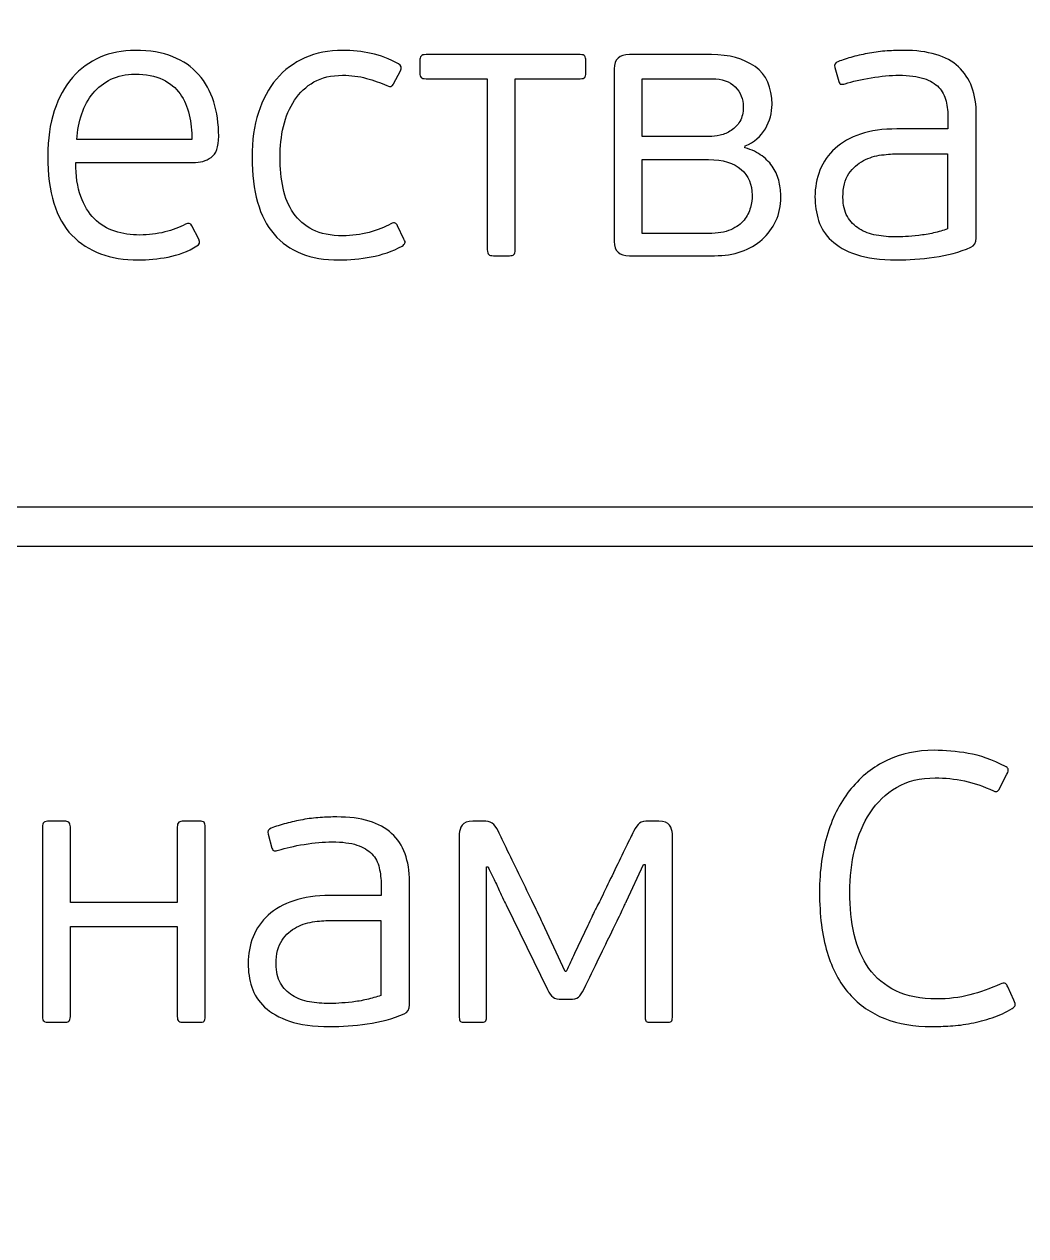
# Model space of a CAD drawing. Header units: centimetres. Extents: x -21.3 to 21.2, y -15.2 to 14.8.
# Drawn here: x 18.297 to 18.895, y -4.377 to -3.653 of the extents above; entities that cross this region are included whole.
import ezdxf

# ---------------------------------------------------------------- set-up
doc = ezdxf.new("R2010")
doc.units = ezdxf.units.CM
doc.header["$MEASUREMENT"] = 0
doc.layers.add('layer 1', color=7, linetype='Continuous')

msp = doc.modelspace()

# ---------------------------------------------------------------- linework, layer by layer
at = {"layer": 'layer 1', "color": 250, "lineweight": 9}
msp.add_open_spline([(14.7716, -8.06812), (14.83336, -8.10185), (14.85608, -8.17927), (14.82235, -8.24103), (14.82235, -8.24103), (14.80969, -8.2642), (14.79089, -8.28188), (14.76906, -8.29314), (14.76906, -8.29314), (14.78451, -8.32986), (14.80034, -8.37254), (14.81663, -8.4213), (14.81663, -8.4213), (14.8865, -8.63056), (15.03758, -8.85213), (15.16391, -9.03789), (15.16391, -9.03789), (15.29319, -9.22803), (15.51871, -9.10946), (15.64542, -9.22093), (15.64542, -9.22093), (15.68526, -9.22523), (15.79812, -9.23718), (15.64736, -9.06122), (15.64736, -9.06122), (14.58429, -7.82022), (14.99654, -5.11392), (16.07285, -3.90488), (16.07285, -3.90488), (16.23786, -3.71952), (16.1881, -3.84065), (16.38496, -3.65339), (16.38496, -3.65339), (17.22528, -4.11083), (17.65101, -4.78218), (17.82689, -5.66994), (17.82689, -5.66994), (17.89255, -6.0013), (17.94413, -5.87078), (18.18799, -6.16238), (18.18799, -6.16238), (18.45771, -6.48484), (18.86872, -7.60876), (18.42274, -8.20237), (18.42274, -8.20237), (18.88562, -8.14285), (19.57067, -7.54806), (20.6333, -8.49404), (20.6333, -8.49404), (21.19503, -8.99411), (21.01549, -11.22762), (18.33652, -10.73614), (18.33652, -10.73614), (18.33652, -10.73614), (17.76973, -10.62063), (17.76973, -10.62063), (17.76973, -10.62063), (18.05531, -10.87485), (18.38193, -10.97166), (18.31654, -11.19561), (18.31654, -11.19561), (18.14718, -11.34166), (17.88995, -11.22429), (17.65451, -11.04737), (17.65451, -11.04737), (17.62924, -11.31228), (17.65334, -11.18045), (17.86906, -11.45496), (17.86906, -11.45496), (19.6268, -13.69191), (17.43536, -15.17519), (16.44273, -14.29153), (16.44273, -14.29153), (15.68147, -13.61384), (15.87789, -13.58251), (15.65042, -12.70396), (15.65042, -12.70396), (15.40396, -13.15673), (14.95177, -13.26196), (14.52117, -13.35114), (14.52117, -13.35114), (14.29347, -13.39829), (14.15608, -13.43742), (13.91828, -13.41745), (13.91828, -13.41745), (13.2332, -13.35993), (13.58131, -13.11447), (12.98022, -13.33824), (12.98022, -13.33824), (12.41087, -13.5502), (11.24161, -13.36675), (10.81272, -12.98494), (10.81272, -12.98494), (10.25396, -12.48752), (12.23043, -10.3725), (13.53136, -9.97013), (13.53136, -9.97013), (13.53136, -9.97013), (15.16618, -9.84279), (15.16618, -9.84279), (15.16618, -9.84279), (15.1976, -9.84495), (15.32101, -9.84538), (15.20556, -9.7059), (15.20556, -9.7059), (15.12654, -9.61042), (15.13659, -9.5073), (15.01682, -9.46375), (15.01682, -9.46375), (14.73034, -9.34296), (14.34795, -9.41808), (14.11979, -9.4623), (14.11979, -9.4623), (14.11026, -9.46416), (14.10105, -9.46601), (14.09217, -9.46786), (14.09217, -9.46786), (14.09955, -9.4955), (14.09673, -9.52593), (14.08194, -9.55302), (14.08194, -9.55302), (14.05136, -9.609), (13.98119, -9.6296), (13.92521, -9.59902), (13.92521, -9.59902), (13.86922, -9.56844), (13.84863, -9.49827), (13.87921, -9.44229), (13.87921, -9.44229), (13.88871, -9.42489), (13.90202, -9.41092), (13.91756, -9.40083), (13.91756, -9.40083), (13.91756, -9.40083), (13.91816, -9.39743), (13.91816, -9.39743), (13.91816, -9.39743), (13.91816, -9.39743), (13.92755, -9.39503), (13.92755, -9.39503), (13.92755, -9.39503), (13.94387, -9.38662), (13.96204, -9.38217), (13.98048, -9.38213), (13.98048, -9.38213), (14.29734, -9.30824), (14.85221, -9.23494), (15.14414, -9.39385), (15.14414, -9.39385), (15.29672, -9.46346), (15.30007, -9.36719), (15.22201, -9.29785), (15.22201, -9.29785), (15.03008, -9.11917), (14.65484, -8.55089), (14.59835, -8.24041), (14.59835, -8.24041), (14.57863, -8.20374), (14.57724, -8.15815), (14.59869, -8.11887), (14.59869, -8.11887), (14.63243, -8.05711), (14.70984, -8.03439), (14.7716, -8.06812)], degree=3, knots=[0, 0, 0, 0, 0.02381, 0.02381, 0.02381, 0.02381, 0.047619, 0.047619, 0.047619, 0.047619, 0.071429, 0.071429, 0.071429, 0.071429, 0.095238, 0.095238, 0.095238, 0.095238, 0.119048, 0.119048, 0.119048, 0.119048, 0.142857, 0.142857, 0.142857, 0.142857, 0.166667, 0.166667, 0.166667, 0.166667, 0.190476, 0.190476, 0.190476, 0.190476, 0.214286, 0.214286, 0.214286, 0.214286, 0.238095, 0.238095, 0.238095, 0.238095, 0.261905, 0.261905, 0.261905, 0.261905, 0.285714, 0.285714, 0.285714, 0.285714, 0.309524, 0.309524, 0.309524, 0.309524, 0.333333, 0.333333, 0.333333, 0.333333, 0.357143, 0.357143, 0.357143, 0.357143, 0.380952, 0.380952, 0.380952, 0.380952, 0.404762, 0.404762, 0.404762, 0.404762, 0.428571, 0.428571, 0.428571, 0.428571, 0.452381, 0.452381, 0.452381, 0.452381, 0.47619, 0.47619, 0.47619, 0.47619, 0.5, 0.5, 0.5, 0.5, 0.52381, 0.52381, 0.52381, 0.52381, 0.547619, 0.547619, 0.547619, 0.547619, 0.571429, 0.571429, 0.571429, 0.571429, 0.595238, 0.595238, 0.595238, 0.595238, 0.619048, 0.619048, 0.619048, 0.619048, 0.642857, 0.642857, 0.642857, 0.642857, 0.666667, 0.666667, 0.666667, 0.666667, 0.690476, 0.690476, 0.690476, 0.690476, 0.714286, 0.714286, 0.714286, 0.714286, 0.738095, 0.738095, 0.738095, 0.738095, 0.761905, 0.761905, 0.761905, 0.761905, 0.785714, 0.785714, 0.785714, 0.785714, 0.809524, 0.809524, 0.809524, 0.809524, 0.833333, 0.833333, 0.833333, 0.833333, 0.857143, 0.857143, 0.857143, 0.857143, 0.880952, 0.880952, 0.880952, 0.880952, 0.904762, 0.904762, 0.904762, 0.904762, 0.928571, 0.928571, 0.928571, 0.928571, 0.952381, 0.952381, 0.952381, 0.952381, 1, 1, 1, 1], dxfattribs=at)
at = {"layer": 'layer 1', "color": 29}
for points, knots in [([(18.36332, -3.669), (18.37201, -3.669), (18.37949, -3.67025), (18.38574, -3.67277), (18.38574, -3.67277), (18.39199, -3.67529), (18.39714, -3.67883), (18.40118, -3.68341), (18.40118, -3.68341), (18.40522, -3.68798), (18.40823, -3.69339), (18.41021, -3.69965), (18.41021, -3.69965), (18.41219, -3.7059), (18.41318, -3.71276), (18.41318, -3.72023), (18.41318, -3.72023), (18.41318, -3.72664), (18.4117, -3.73086), (18.40872, -3.73292), (18.40872, -3.73292), (18.40575, -3.73498), (18.40213, -3.73601), (18.39786, -3.73601), (18.39786, -3.73601), (18.39786, -3.73601), (18.32787, -3.73601), (18.32787, -3.73601), (18.32787, -3.73601), (18.32787, -3.7439), (18.32886, -3.75061), (18.33084, -3.75614), (18.33084, -3.75614), (18.33283, -3.76167), (18.33557, -3.76617), (18.339, -3.76956), (18.339, -3.76956), (18.34243, -3.77299), (18.34651, -3.77547), (18.35116, -3.77695), (18.35116, -3.77695), (18.35582, -3.77848), (18.36085, -3.77924), (18.36618, -3.77924), (18.36618, -3.77924), (18.37125, -3.77924), (18.37617, -3.77863), (18.38101, -3.77741), (18.38101, -3.77741), (18.38581, -3.77619), (18.38989, -3.77466), (18.39329, -3.77284), (18.39329, -3.77284), (18.39511, -3.77192), (18.39641, -3.77223), (18.39717, -3.77375), (18.39717, -3.77375), (18.39717, -3.77375), (18.40129, -3.78179), (18.40129, -3.78179), (18.40129, -3.78179), (18.40221, -3.78366), (18.40182, -3.78496), (18.40015, -3.78576), (18.40015, -3.78576), (18.39481, -3.789), (18.38909, -3.79121), (18.38299, -3.79235), (18.38299, -3.79235), (18.37689, -3.79354), (18.37095, -3.79411), (18.36515, -3.79411), (18.36515, -3.79411), (18.34838, -3.79411), (18.33519, -3.78919), (18.32558, -3.77936), (18.32558, -3.77936), (18.31598, -3.76952), (18.31118, -3.75377), (18.31118, -3.73213), (18.31118, -3.73213), (18.31118, -3.72191), (18.31247, -3.71287), (18.31506, -3.70502), (18.31506, -3.70502), (18.31766, -3.69717), (18.32127, -3.69057), (18.32593, -3.68524), (18.32593, -3.68524), (18.33058, -3.6799), (18.33607, -3.67586), (18.34239, -3.67311), (18.34239, -3.67311), (18.34872, -3.67037), (18.3557, -3.669), (18.36332, -3.669)], [0, 0, 0, 0, 0.04, 0.04, 0.04, 0.04, 0.08, 0.08, 0.08, 0.08, 0.12, 0.12, 0.12, 0.12, 0.16, 0.16, 0.16, 0.16, 0.2, 0.2, 0.2, 0.2, 0.24, 0.24, 0.24, 0.24, 0.28, 0.28, 0.28, 0.28, 0.32, 0.32, 0.32, 0.32, 0.36, 0.36, 0.36, 0.36, 0.4, 0.4, 0.4, 0.4, 0.44, 0.44, 0.44, 0.44, 0.48, 0.48, 0.48, 0.48, 0.52, 0.52, 0.52, 0.52, 0.56, 0.56, 0.56, 0.56, 0.6, 0.6, 0.6, 0.6, 0.64, 0.64, 0.64, 0.64, 0.68, 0.68, 0.68, 0.68, 0.72, 0.72, 0.72, 0.72, 0.76, 0.76, 0.76, 0.76, 0.8, 0.8, 0.8, 0.8, 0.84, 0.84, 0.84, 0.84, 0.88, 0.88, 0.88, 0.88, 0.92, 0.92, 0.92, 0.92, 1, 1, 1, 1]), ([(18.48729, -3.7797), (18.49263, -3.7797), (18.49785, -3.77901), (18.50296, -3.77764), (18.50296, -3.77764), (18.50807, -3.77627), (18.51237, -3.77459), (18.51588, -3.77261), (18.51588, -3.77261), (18.5171, -3.772), (18.51798, -3.77185), (18.51851, -3.77215), (18.51851, -3.77215), (18.51905, -3.77246), (18.51954, -3.77299), (18.52, -3.77375), (18.52, -3.77375), (18.52, -3.77375), (18.52366, -3.78176), (18.52366, -3.78176), (18.52366, -3.78176), (18.52442, -3.78267), (18.52465, -3.78344), (18.52434, -3.78404), (18.52434, -3.78404), (18.52404, -3.78465), (18.5235, -3.78526), (18.52274, -3.78587), (18.52274, -3.78587), (18.51695, -3.78893), (18.51077, -3.79106), (18.50422, -3.79228), (18.50422, -3.79228), (18.49766, -3.7935), (18.49126, -3.79411), (18.485, -3.79411), (18.485, -3.79411), (18.46792, -3.79411), (18.455, -3.789), (18.44624, -3.77879), (18.44624, -3.77879), (18.43747, -3.76857), (18.43308, -3.75324), (18.43308, -3.73281), (18.43308, -3.73281), (18.43308, -3.7229), (18.43434, -3.71402), (18.43686, -3.70616), (18.43686, -3.70616), (18.43937, -3.69831), (18.44296, -3.69164), (18.44761, -3.68615), (18.44761, -3.68615), (18.45226, -3.68066), (18.45794, -3.67643), (18.46465, -3.67346), (18.46465, -3.67346), (18.47135, -3.67048), (18.47883, -3.669), (18.48706, -3.669), (18.48706, -3.669), (18.49301, -3.669), (18.49873, -3.66961), (18.50422, -3.67083), (18.50422, -3.67083), (18.50971, -3.67205), (18.51512, -3.6741), (18.52046, -3.677), (18.52046, -3.677), (18.52228, -3.67807), (18.52266, -3.67944), (18.5216, -3.68112), (18.5216, -3.68112), (18.5216, -3.68112), (18.51748, -3.6889), (18.51748, -3.6889), (18.51748, -3.6889), (18.51717, -3.68966), (18.51676, -3.69019), (18.51622, -3.6905), (18.51622, -3.6905), (18.51569, -3.6908), (18.51481, -3.69065), (18.51359, -3.69004), (18.51359, -3.69004), (18.50978, -3.68836), (18.5057, -3.68692), (18.50136, -3.68569), (18.50136, -3.68569), (18.49701, -3.68447), (18.49224, -3.68386), (18.48706, -3.68386), (18.48706, -3.68386), (18.48035, -3.68386), (18.47467, -3.6852), (18.47002, -3.68787), (18.47002, -3.68787), (18.46537, -3.69053), (18.46152, -3.69416), (18.45847, -3.69873), (18.45847, -3.69873), (18.45542, -3.7033), (18.45321, -3.70853), (18.45184, -3.7144), (18.45184, -3.7144), (18.45047, -3.72027), (18.44978, -3.72641), (18.44978, -3.73281), (18.44978, -3.73281), (18.44978, -3.73937), (18.45039, -3.74551), (18.45161, -3.75122), (18.45161, -3.75122), (18.45283, -3.75694), (18.45489, -3.76189), (18.45778, -3.76609), (18.45778, -3.76609), (18.46068, -3.77028), (18.46453, -3.7736), (18.46933, -3.77604), (18.46933, -3.77604), (18.47414, -3.77848), (18.48012, -3.7797), (18.48729, -3.7797)], [0, 0, 0, 0, 0.03125, 0.03125, 0.03125, 0.03125, 0.0625, 0.0625, 0.0625, 0.0625, 0.09375, 0.09375, 0.09375, 0.09375, 0.125, 0.125, 0.125, 0.125, 0.15625, 0.15625, 0.15625, 0.15625, 0.1875, 0.1875, 0.1875, 0.1875, 0.21875, 0.21875, 0.21875, 0.21875, 0.25, 0.25, 0.25, 0.25, 0.28125, 0.28125, 0.28125, 0.28125, 0.3125, 0.3125, 0.3125, 0.3125, 0.34375, 0.34375, 0.34375, 0.34375, 0.375, 0.375, 0.375, 0.375, 0.40625, 0.40625, 0.40625, 0.40625, 0.4375, 0.4375, 0.4375, 0.4375, 0.46875, 0.46875, 0.46875, 0.46875, 0.5, 0.5, 0.5, 0.5, 0.53125, 0.53125, 0.53125, 0.53125, 0.5625, 0.5625, 0.5625, 0.5625, 0.59375, 0.59375, 0.59375, 0.59375, 0.625, 0.625, 0.625, 0.625, 0.65625, 0.65625, 0.65625, 0.65625, 0.6875, 0.6875, 0.6875, 0.6875, 0.71875, 0.71875, 0.71875, 0.71875, 0.75, 0.75, 0.75, 0.75, 0.78125, 0.78125, 0.78125, 0.78125, 0.8125, 0.8125, 0.8125, 0.8125, 0.84375, 0.84375, 0.84375, 0.84375, 0.875, 0.875, 0.875, 0.875, 0.90625, 0.90625, 0.90625, 0.90625, 0.9375, 0.9375, 0.9375, 0.9375, 1, 1, 1, 1]), ([(18.59021, -3.78793), (18.59021, -3.78946), (18.58995, -3.79045), (18.58942, -3.7909), (18.58942, -3.7909), (18.58888, -3.79136), (18.58797, -3.79159), (18.58675, -3.79159), (18.58675, -3.79159), (18.58675, -3.79159), (18.57721, -3.79159), (18.57721, -3.79159), (18.57721, -3.79159), (18.57585, -3.79159), (18.57485, -3.79136), (18.57432, -3.7909), (18.57432, -3.7909), (18.57379, -3.79045), (18.57352, -3.78946), (18.57352, -3.78793), (18.57352, -3.78793), (18.57352, -3.78793), (18.57352, -3.68592), (18.57352, -3.68592), (18.57352, -3.68592), (18.57352, -3.68592), (18.53692, -3.68592), (18.53692, -3.68592), (18.53692, -3.68592), (18.5354, -3.68592), (18.53441, -3.68565), (18.53395, -3.68512), (18.53395, -3.68512), (18.5335, -3.68459), (18.53327, -3.68379), (18.53327, -3.68272), (18.53327, -3.68272), (18.53327, -3.68272), (18.53327, -3.67517), (18.53327, -3.67517), (18.53327, -3.67517), (18.53327, -3.67395), (18.5335, -3.67304), (18.53395, -3.67243), (18.53395, -3.67243), (18.53441, -3.67182), (18.5354, -3.67151), (18.53692, -3.67151), (18.53692, -3.67151), (18.53692, -3.67151), (18.62887, -3.67151), (18.62887, -3.67151), (18.62887, -3.67151), (18.63039, -3.67151), (18.63135, -3.67182), (18.63173, -3.67243), (18.63173, -3.67243), (18.63211, -3.67304), (18.6323, -3.67395), (18.6323, -3.67517), (18.6323, -3.67517), (18.6323, -3.67517), (18.6323, -3.68272), (18.6323, -3.68272), (18.6323, -3.68272), (18.6323, -3.68379), (18.63211, -3.68459), (18.63173, -3.68512), (18.63173, -3.68512), (18.63135, -3.68565), (18.63039, -3.68592), (18.62887, -3.68592), (18.62887, -3.68592), (18.62887, -3.68592), (18.59021, -3.68592), (18.59021, -3.68592), (18.59021, -3.68592), (18.59021, -3.68592), (18.59021, -3.78793), (18.59021, -3.78793)], [0, 0, 0, 0, 0.047619, 0.047619, 0.047619, 0.047619, 0.095238, 0.095238, 0.095238, 0.095238, 0.142857, 0.142857, 0.142857, 0.142857, 0.190476, 0.190476, 0.190476, 0.190476, 0.238095, 0.238095, 0.238095, 0.238095, 0.285714, 0.285714, 0.285714, 0.285714, 0.333333, 0.333333, 0.333333, 0.333333, 0.380952, 0.380952, 0.380952, 0.380952, 0.428571, 0.428571, 0.428571, 0.428571, 0.47619, 0.47619, 0.47619, 0.47619, 0.52381, 0.52381, 0.52381, 0.52381, 0.571429, 0.571429, 0.571429, 0.571429, 0.619048, 0.619048, 0.619048, 0.619048, 0.666667, 0.666667, 0.666667, 0.666667, 0.714286, 0.714286, 0.714286, 0.714286, 0.761905, 0.761905, 0.761905, 0.761905, 0.809524, 0.809524, 0.809524, 0.809524, 0.857143, 0.857143, 0.857143, 0.857143, 0.904762, 0.904762, 0.904762, 0.904762, 1, 1, 1, 1]), ([(18.72722, -3.72709), (18.73134, -3.72831), (18.73477, -3.72995), (18.73751, -3.73201), (18.73751, -3.73201), (18.74026, -3.73407), (18.74247, -3.73643), (18.74414, -3.7391), (18.74414, -3.7391), (18.74582, -3.74177), (18.747, -3.74463), (18.74769, -3.74768), (18.74769, -3.74768), (18.74838, -3.75073), (18.74872, -3.7537), (18.74872, -3.7566), (18.74872, -3.7566), (18.74872, -3.76178), (18.74773, -3.76651), (18.74575, -3.77078), (18.74575, -3.77078), (18.74376, -3.77505), (18.74102, -3.77875), (18.73751, -3.78187), (18.73751, -3.78187), (18.734, -3.785), (18.72985, -3.7874), (18.72505, -3.78907), (18.72505, -3.78907), (18.72025, -3.79075), (18.71495, -3.79159), (18.70915, -3.79159), (18.70915, -3.79159), (18.70915, -3.79159), (18.65837, -3.79159), (18.65837, -3.79159), (18.65837, -3.79159), (18.65227, -3.79159), (18.64923, -3.78877), (18.64923, -3.78313), (18.64923, -3.78313), (18.64923, -3.78313), (18.64923, -3.67998), (18.64923, -3.67998), (18.64923, -3.67998), (18.64923, -3.67433), (18.65227, -3.67151), (18.65837, -3.67151), (18.65837, -3.67151), (18.65837, -3.67151), (18.70732, -3.67151), (18.70732, -3.67151), (18.70732, -3.67151), (18.71785, -3.67151), (18.72649, -3.67392), (18.73328, -3.67872), (18.73328, -3.67872), (18.74007, -3.68352), (18.74346, -3.69103), (18.74346, -3.70125), (18.74346, -3.70125), (18.74346, -3.70628), (18.74212, -3.71112), (18.73946, -3.71577), (18.73946, -3.71577), (18.73679, -3.72042), (18.73279, -3.72381), (18.72745, -3.72595), (18.72745, -3.72595), (18.72745, -3.72595), (18.72722, -3.72709), (18.72722, -3.72709)], [0, 0, 0, 0, 0.052632, 0.052632, 0.052632, 0.052632, 0.105263, 0.105263, 0.105263, 0.105263, 0.157895, 0.157895, 0.157895, 0.157895, 0.210526, 0.210526, 0.210526, 0.210526, 0.263158, 0.263158, 0.263158, 0.263158, 0.315789, 0.315789, 0.315789, 0.315789, 0.368421, 0.368421, 0.368421, 0.368421, 0.421053, 0.421053, 0.421053, 0.421053, 0.473684, 0.473684, 0.473684, 0.473684, 0.526316, 0.526316, 0.526316, 0.526316, 0.578947, 0.578947, 0.578947, 0.578947, 0.631579, 0.631579, 0.631579, 0.631579, 0.684211, 0.684211, 0.684211, 0.684211, 0.736842, 0.736842, 0.736842, 0.736842, 0.789474, 0.789474, 0.789474, 0.789474, 0.842105, 0.842105, 0.842105, 0.842105, 0.894737, 0.894737, 0.894737, 0.894737, 1, 1, 1, 1]), ([(18.86537, -3.78107), (18.86537, -3.78382), (18.8643, -3.78564), (18.86217, -3.78656), (18.86217, -3.78656), (18.8553, -3.78946), (18.84798, -3.79144), (18.84021, -3.79251), (18.84021, -3.79251), (18.83243, -3.79358), (18.82496, -3.79411), (18.81779, -3.79411), (18.81779, -3.79411), (18.80803, -3.79411), (18.80003, -3.79304), (18.79378, -3.7909), (18.79378, -3.7909), (18.78752, -3.78877), (18.78257, -3.78595), (18.77891, -3.78252), (18.77891, -3.78252), (18.77525, -3.77909), (18.7727, -3.77512), (18.77125, -3.77059), (18.77125, -3.77059), (18.7698, -3.76609), (18.76907, -3.76136), (18.76907, -3.75648), (18.76907, -3.75648), (18.76907, -3.75084), (18.77007, -3.74551), (18.77205, -3.74055), (18.77205, -3.74055), (18.77403, -3.73555), (18.77704, -3.73125), (18.78108, -3.72759), (18.78108, -3.72759), (18.78512, -3.72393), (18.79019, -3.72103), (18.79629, -3.71897), (18.79629, -3.71897), (18.80239, -3.71691), (18.80963, -3.71589), (18.81802, -3.71589), (18.81802, -3.71589), (18.81802, -3.71589), (18.84844, -3.71589), (18.84844, -3.71589), (18.84844, -3.71589), (18.84844, -3.71589), (18.84844, -3.70979), (18.84844, -3.70979), (18.84844, -3.70979), (18.84844, -3.70605), (18.84806, -3.70255), (18.8473, -3.6993), (18.8473, -3.6993), (18.84654, -3.69606), (18.84509, -3.69332), (18.84295, -3.69107), (18.84295, -3.69107), (18.84082, -3.68882), (18.83784, -3.68707), (18.83403, -3.68577), (18.83403, -3.68577), (18.83022, -3.68451), (18.82526, -3.68386), (18.81916, -3.68386), (18.81916, -3.68386), (18.81413, -3.68386), (18.80861, -3.68436), (18.80258, -3.68535), (18.80258, -3.68535), (18.79656, -3.68634), (18.79141, -3.68752), (18.78714, -3.6889), (18.78714, -3.6889), (18.78608, -3.6892), (18.78524, -3.68932), (18.78463, -3.68924), (18.78463, -3.68924), (18.78402, -3.68916), (18.78356, -3.68859), (18.78325, -3.68752), (18.78325, -3.68752), (18.78325, -3.68752), (18.78097, -3.67921), (18.78097, -3.67921), (18.78097, -3.67921), (18.78051, -3.6775), (18.78112, -3.67635), (18.7828, -3.67574), (18.7828, -3.67574), (18.78554, -3.67464), (18.78852, -3.67369), (18.79172, -3.67285), (18.79172, -3.67285), (18.79492, -3.67197), (18.79824, -3.67125), (18.80167, -3.67064), (18.80167, -3.67064), (18.8051, -3.66999), (18.80857, -3.66957), (18.81208, -3.66934), (18.81208, -3.66934), (18.81558, -3.66911), (18.81886, -3.669), (18.82191, -3.669), (18.82191, -3.669), (18.8367, -3.669), (18.84764, -3.67227), (18.85473, -3.67883), (18.85473, -3.67883), (18.86182, -3.68539), (18.86537, -3.695), (18.86537, -3.70765), (18.86537, -3.70765), (18.86537, -3.70765), (18.86537, -3.78107), (18.86537, -3.78107)], [0, 0, 0, 0, 0.032258, 0.032258, 0.032258, 0.032258, 0.064516, 0.064516, 0.064516, 0.064516, 0.096774, 0.096774, 0.096774, 0.096774, 0.129032, 0.129032, 0.129032, 0.129032, 0.16129, 0.16129, 0.16129, 0.16129, 0.193548, 0.193548, 0.193548, 0.193548, 0.225806, 0.225806, 0.225806, 0.225806, 0.258065, 0.258065, 0.258065, 0.258065, 0.290323, 0.290323, 0.290323, 0.290323, 0.322581, 0.322581, 0.322581, 0.322581, 0.354839, 0.354839, 0.354839, 0.354839, 0.387097, 0.387097, 0.387097, 0.387097, 0.419355, 0.419355, 0.419355, 0.419355, 0.451613, 0.451613, 0.451613, 0.451613, 0.483871, 0.483871, 0.483871, 0.483871, 0.516129, 0.516129, 0.516129, 0.516129, 0.548387, 0.548387, 0.548387, 0.548387, 0.580645, 0.580645, 0.580645, 0.580645, 0.612903, 0.612903, 0.612903, 0.612903, 0.645161, 0.645161, 0.645161, 0.645161, 0.677419, 0.677419, 0.677419, 0.677419, 0.709677, 0.709677, 0.709677, 0.709677, 0.741935, 0.741935, 0.741935, 0.741935, 0.774194, 0.774194, 0.774194, 0.774194, 0.806452, 0.806452, 0.806452, 0.806452, 0.83871, 0.83871, 0.83871, 0.83871, 0.870968, 0.870968, 0.870968, 0.870968, 0.903226, 0.903226, 0.903226, 0.903226, 0.935484, 0.935484, 0.935484, 0.935484, 1, 1, 1, 1]), ([(18.39717, -3.72229), (18.39717, -3.71711), (18.39664, -3.71215), (18.39557, -3.70742), (18.39557, -3.70742), (18.39451, -3.70269), (18.39271, -3.69854), (18.39016, -3.69496), (18.39016, -3.69496), (18.38764, -3.69137), (18.38417, -3.68851), (18.37975, -3.68638), (18.37975, -3.68638), (18.37529, -3.68424), (18.3698, -3.68318), (18.36321, -3.68318), (18.36321, -3.68318), (18.35787, -3.68318), (18.35307, -3.68421), (18.34888, -3.68626), (18.34888, -3.68626), (18.34464, -3.68833), (18.3411, -3.69111), (18.3382, -3.69461), (18.3382, -3.69461), (18.33531, -3.69812), (18.33302, -3.70224), (18.33141, -3.70697), (18.33141, -3.70697), (18.32982, -3.71169), (18.32886, -3.7168), (18.32856, -3.72229), (18.32856, -3.72229), (18.32856, -3.72229), (18.39717, -3.72229), (18.39717, -3.72229)], [0, 0, 0, 0, 0.1, 0.1, 0.1, 0.1, 0.2, 0.2, 0.2, 0.2, 0.3, 0.3, 0.3, 0.3, 0.4, 0.4, 0.4, 0.4, 0.5, 0.5, 0.5, 0.5, 0.6, 0.6, 0.6, 0.6, 0.7, 0.7, 0.7, 0.7, 0.8, 0.8, 0.8, 0.8, 1, 1, 1, 1]), ([(18.66592, -3.72046), (18.66592, -3.72046), (18.70618, -3.72046), (18.70618, -3.72046), (18.70618, -3.72046), (18.70801, -3.72046), (18.71011, -3.72019), (18.71247, -3.71966), (18.71247, -3.71966), (18.71483, -3.71913), (18.71704, -3.71817), (18.7191, -3.71684), (18.7191, -3.71684), (18.72116, -3.71546), (18.72288, -3.71364), (18.72425, -3.71139), (18.72425, -3.71139), (18.72562, -3.7091), (18.72631, -3.7062), (18.72631, -3.70273), (18.72631, -3.70273), (18.72631, -3.69804), (18.72467, -3.69408), (18.72139, -3.6908), (18.72139, -3.6908), (18.71811, -3.68756), (18.71357, -3.68592), (18.70778, -3.68592), (18.70778, -3.68592), (18.70778, -3.68592), (18.66592, -3.68592), (18.66592, -3.68592), (18.66592, -3.68592), (18.66592, -3.68592), (18.66592, -3.72046), (18.66592, -3.72046)], [0, 0, 0, 0, 0.1, 0.1, 0.1, 0.1, 0.2, 0.2, 0.2, 0.2, 0.3, 0.3, 0.3, 0.3, 0.4, 0.4, 0.4, 0.4, 0.5, 0.5, 0.5, 0.5, 0.6, 0.6, 0.6, 0.6, 0.7, 0.7, 0.7, 0.7, 0.8, 0.8, 0.8, 0.8, 1, 1, 1, 1]), ([(18.84821, -3.73075), (18.84821, -3.73075), (18.81871, -3.73075), (18.81871, -3.73075), (18.81871, -3.73075), (18.81596, -3.73075), (18.81268, -3.73098), (18.80887, -3.73144), (18.80887, -3.73144), (18.80506, -3.7319), (18.80144, -3.733), (18.79801, -3.73479), (18.79801, -3.73479), (18.79458, -3.73655), (18.79168, -3.73914), (18.78932, -3.74257), (18.78932, -3.74257), (18.78695, -3.74604), (18.78577, -3.75073), (18.78577, -3.75671), (18.78577, -3.75671), (18.78577, -3.76132), (18.78665, -3.76514), (18.7884, -3.76819), (18.7884, -3.76819), (18.79015, -3.77127), (18.79252, -3.77371), (18.79549, -3.77554), (18.79549, -3.77554), (18.79847, -3.77741), (18.80186, -3.77867), (18.80567, -3.77936), (18.80567, -3.77936), (18.80948, -3.78004), (18.81345, -3.78038), (18.81756, -3.78038), (18.81756, -3.78038), (18.81893, -3.78038), (18.8208, -3.78031), (18.82317, -3.78015), (18.82317, -3.78015), (18.82553, -3.78), (18.82816, -3.77977), (18.83106, -3.77947), (18.83106, -3.77947), (18.83395, -3.77916), (18.83689, -3.77867), (18.83987, -3.77798), (18.83987, -3.77798), (18.84284, -3.7773), (18.84562, -3.7765), (18.84821, -3.77554), (18.84821, -3.77554), (18.84821, -3.77554), (18.84821, -3.73075), (18.84821, -3.73075)], [0, 0, 0, 0, 0.066667, 0.066667, 0.066667, 0.066667, 0.133333, 0.133333, 0.133333, 0.133333, 0.2, 0.2, 0.2, 0.2, 0.266667, 0.266667, 0.266667, 0.266667, 0.333333, 0.333333, 0.333333, 0.333333, 0.4, 0.4, 0.4, 0.4, 0.466667, 0.466667, 0.466667, 0.466667, 0.533333, 0.533333, 0.533333, 0.533333, 0.6, 0.6, 0.6, 0.6, 0.666667, 0.666667, 0.666667, 0.666667, 0.733333, 0.733333, 0.733333, 0.733333, 0.8, 0.8, 0.8, 0.8, 0.866667, 0.866667, 0.866667, 0.866667, 1, 1, 1, 1]), ([(18.73157, -3.75545), (18.73157, -3.74905), (18.72939, -3.7439), (18.72505, -3.74002), (18.72505, -3.74002), (18.7207, -3.73613), (18.71418, -3.73418), (18.70549, -3.73418), (18.70549, -3.73418), (18.70549, -3.73418), (18.66592, -3.73418), (18.66592, -3.73418), (18.66592, -3.73418), (18.66592, -3.73418), (18.66592, -3.77833), (18.66592, -3.77833), (18.66592, -3.77833), (18.66592, -3.77833), (18.70549, -3.77833), (18.70549, -3.77833), (18.70549, -3.77833), (18.71098, -3.77833), (18.71544, -3.77756), (18.71887, -3.77604), (18.71887, -3.77604), (18.7223, -3.77451), (18.72493, -3.77261), (18.72676, -3.77032), (18.72676, -3.77032), (18.72859, -3.76804), (18.72985, -3.76556), (18.73054, -3.76289), (18.73054, -3.76289), (18.73122, -3.76022), (18.73157, -3.75774), (18.73157, -3.75545)], [0, 0, 0, 0, 0.1, 0.1, 0.1, 0.1, 0.2, 0.2, 0.2, 0.2, 0.3, 0.3, 0.3, 0.3, 0.4, 0.4, 0.4, 0.4, 0.5, 0.5, 0.5, 0.5, 0.6, 0.6, 0.6, 0.6, 0.7, 0.7, 0.7, 0.7, 0.8, 0.8, 0.8, 0.8, 1, 1, 1, 1]), ([(13.32985, -3.96525), (13.32985, -3.96525), (20.25258, -3.96525), (20.25258, -3.96525), (20.25258, -3.96525), (20.25258, -3.96525), (20.25258, -3.94149), (20.25258, -3.94149), (20.25258, -3.94149), (20.25258, -3.94149), (13.32985, -3.94149), (13.32985, -3.94149), (13.32985, -3.94149), (13.32985, -3.94149), (13.32985, -3.96525), (13.32985, -3.96525)], [0, 0, 0, 0, 0.2, 0.2, 0.2, 0.2, 0.4, 0.4, 0.4, 0.4, 0.6, 0.6, 0.6, 0.6, 1, 1, 1, 1]), ([(18.84178, -4.23528), (18.84865, -4.23528), (18.8552, -4.23447), (18.86145, -4.23287), (18.86145, -4.23287), (18.8677, -4.23127), (18.87373, -4.2291), (18.87952, -4.22635), (18.87952, -4.22635), (18.88105, -4.22575), (18.88211, -4.22567), (18.88272, -4.22612), (18.88272, -4.22612), (18.88333, -4.22658), (18.88379, -4.22719), (18.8841, -4.22795), (18.8841, -4.22795), (18.8841, -4.22795), (18.88776, -4.23596), (18.88776, -4.23596), (18.88776, -4.23596), (18.88852, -4.23748), (18.88879, -4.23855), (18.88856, -4.23916), (18.88856, -4.23916), (18.88833, -4.23977), (18.88776, -4.24038), (18.88684, -4.24099), (18.88684, -4.24099), (18.88303, -4.24328), (18.87902, -4.24511), (18.87483, -4.24648), (18.87483, -4.24648), (18.87064, -4.24785), (18.86645, -4.24896), (18.86226, -4.2498), (18.86226, -4.2498), (18.85806, -4.25064), (18.85394, -4.25117), (18.8499, -4.2514), (18.8499, -4.2514), (18.84586, -4.25163), (18.84216, -4.25174), (18.83881, -4.25174), (18.83881, -4.25174), (18.82829, -4.25174), (18.81891, -4.25014), (18.81068, -4.24694), (18.81068, -4.24694), (18.80244, -4.24374), (18.79543, -4.23886), (18.78963, -4.2323), (18.78963, -4.2323), (18.78384, -4.22575), (18.77942, -4.21743), (18.77637, -4.20737), (18.77637, -4.20737), (18.77332, -4.19731), (18.77179, -4.18533), (18.77179, -4.17146), (18.77179, -4.17146), (18.77179, -4.1585), (18.77343, -4.14679), (18.77671, -4.13635), (18.77671, -4.13635), (18.77999, -4.1259), (18.78464, -4.11702), (18.79066, -4.1097), (18.79066, -4.1097), (18.79668, -4.10238), (18.80389, -4.09674), (18.81228, -4.09278), (18.81228, -4.09278), (18.82066, -4.08881), (18.82996, -4.08683), (18.84018, -4.08683), (18.84018, -4.08683), (18.84674, -4.08683), (18.85352, -4.08744), (18.86054, -4.08866), (18.86054, -4.08866), (18.86755, -4.08988), (18.87495, -4.09247), (18.88272, -4.09644), (18.88272, -4.09644), (18.88349, -4.09674), (18.88402, -4.09724), (18.88433, -4.09793), (18.88433, -4.09793), (18.88463, -4.09861), (18.8844, -4.09964), (18.88364, -4.10101), (18.88364, -4.10101), (18.88364, -4.10101), (18.87929, -4.1097), (18.87929, -4.1097), (18.87929, -4.1097), (18.87884, -4.11047), (18.87838, -4.111), (18.87792, -4.11131), (18.87792, -4.11131), (18.87746, -4.11161), (18.8767, -4.11153), (18.87564, -4.11108), (18.87564, -4.11108), (18.86984, -4.10833), (18.86405, -4.10635), (18.85825, -4.10513), (18.85825, -4.10513), (18.85246, -4.10391), (18.84666, -4.1033), (18.84087, -4.1033), (18.84087, -4.1033), (18.83187, -4.1033), (18.82417, -4.10521), (18.81777, -4.10902), (18.81777, -4.10902), (18.81136, -4.11283), (18.8061, -4.11786), (18.80199, -4.12411), (18.80199, -4.12411), (18.79787, -4.13037), (18.79482, -4.13761), (18.79284, -4.14584), (18.79284, -4.14584), (18.79085, -4.15408), (18.78986, -4.16262), (18.78986, -4.17146), (18.78986, -4.17146), (18.78986, -4.18061), (18.79074, -4.18907), (18.79249, -4.19685), (18.79249, -4.19685), (18.79425, -4.20463), (18.79718, -4.21137), (18.8013, -4.21709), (18.8013, -4.21709), (18.80541, -4.22281), (18.81079, -4.22727), (18.81742, -4.23047), (18.81742, -4.23047), (18.82406, -4.23367), (18.83218, -4.23528), (18.84178, -4.23528)], [0, 0, 0, 0, 0.027027, 0.027027, 0.027027, 0.027027, 0.054054, 0.054054, 0.054054, 0.054054, 0.081081, 0.081081, 0.081081, 0.081081, 0.108108, 0.108108, 0.108108, 0.108108, 0.135135, 0.135135, 0.135135, 0.135135, 0.162162, 0.162162, 0.162162, 0.162162, 0.189189, 0.189189, 0.189189, 0.189189, 0.216216, 0.216216, 0.216216, 0.216216, 0.243243, 0.243243, 0.243243, 0.243243, 0.27027, 0.27027, 0.27027, 0.27027, 0.297297, 0.297297, 0.297297, 0.297297, 0.324324, 0.324324, 0.324324, 0.324324, 0.351351, 0.351351, 0.351351, 0.351351, 0.378378, 0.378378, 0.378378, 0.378378, 0.405405, 0.405405, 0.405405, 0.405405, 0.432432, 0.432432, 0.432432, 0.432432, 0.459459, 0.459459, 0.459459, 0.459459, 0.486486, 0.486486, 0.486486, 0.486486, 0.513514, 0.513514, 0.513514, 0.513514, 0.540541, 0.540541, 0.540541, 0.540541, 0.567568, 0.567568, 0.567568, 0.567568, 0.594595, 0.594595, 0.594595, 0.594595, 0.621622, 0.621622, 0.621622, 0.621622, 0.648649, 0.648649, 0.648649, 0.648649, 0.675676, 0.675676, 0.675676, 0.675676, 0.702703, 0.702703, 0.702703, 0.702703, 0.72973, 0.72973, 0.72973, 0.72973, 0.756757, 0.756757, 0.756757, 0.756757, 0.783784, 0.783784, 0.783784, 0.783784, 0.810811, 0.810811, 0.810811, 0.810811, 0.837838, 0.837838, 0.837838, 0.837838, 0.864865, 0.864865, 0.864865, 0.864865, 0.891892, 0.891892, 0.891892, 0.891892, 0.918919, 0.918919, 0.918919, 0.918919, 0.945946, 0.945946, 0.945946, 0.945946, 1, 1, 1, 1]), ([(18.32464, -4.2458), (18.32464, -4.24717), (18.32433, -4.24808), (18.32372, -4.24854), (18.32372, -4.24854), (18.32315, -4.249), (18.32224, -4.24923), (18.32101, -4.24923), (18.32101, -4.24923), (18.32101, -4.24923), (18.31179, -4.24923), (18.31179, -4.24923), (18.31179, -4.24923), (18.31057, -4.24923), (18.30962, -4.249), (18.30897, -4.24854), (18.30897, -4.24854), (18.30828, -4.24808), (18.30794, -4.24717), (18.30794, -4.2458), (18.30794, -4.2458), (18.30794, -4.2458), (18.30794, -4.13257), (18.30794, -4.13257), (18.30794, -4.13257), (18.30794, -4.13121), (18.30828, -4.13029), (18.30897, -4.12983), (18.30897, -4.12983), (18.30962, -4.12937), (18.31057, -4.12915), (18.31179, -4.12915), (18.31179, -4.12915), (18.31179, -4.12915), (18.32101, -4.12915), (18.32101, -4.12915), (18.32101, -4.12915), (18.32224, -4.12915), (18.32315, -4.12937), (18.32372, -4.12983), (18.32372, -4.12983), (18.32433, -4.13029), (18.32464, -4.13121), (18.32464, -4.13257), (18.32464, -4.13257), (18.32464, -4.13257), (18.32464, -4.17764), (18.32464, -4.17764), (18.32464, -4.17764), (18.32464, -4.17764), (18.38845, -4.17764), (18.38845, -4.17764), (18.38845, -4.17764), (18.38845, -4.17764), (18.38845, -4.13257), (18.38845, -4.13257), (18.38845, -4.13257), (18.38845, -4.13121), (18.38875, -4.13029), (18.38936, -4.12983), (18.38936, -4.12983), (18.39001, -4.12937), (18.39093, -4.12915), (18.39215, -4.12915), (18.39215, -4.12915), (18.39215, -4.12915), (18.40168, -4.12915), (18.40168, -4.12915), (18.40168, -4.12915), (18.40305, -4.12915), (18.40401, -4.12937), (18.40446, -4.12983), (18.40446, -4.12983), (18.40492, -4.13029), (18.40515, -4.13121), (18.40515, -4.13257), (18.40515, -4.13257), (18.40515, -4.13257), (18.40515, -4.2458), (18.40515, -4.2458), (18.40515, -4.2458), (18.40515, -4.24717), (18.40492, -4.24808), (18.40446, -4.24854), (18.40446, -4.24854), (18.40401, -4.249), (18.40305, -4.24923), (18.40168, -4.24923), (18.40168, -4.24923), (18.40168, -4.24923), (18.39215, -4.24923), (18.39215, -4.24923), (18.39215, -4.24923), (18.39093, -4.24923), (18.39001, -4.249), (18.38936, -4.24854), (18.38936, -4.24854), (18.38875, -4.24808), (18.38845, -4.24717), (18.38845, -4.2458), (18.38845, -4.2458), (18.38845, -4.2458), (18.38845, -4.19205), (18.38845, -4.19205), (18.38845, -4.19205), (18.38845, -4.19205), (18.32464, -4.19205), (18.32464, -4.19205), (18.32464, -4.19205), (18.32464, -4.19205), (18.32464, -4.2458), (18.32464, -4.2458)], [0, 0, 0, 0, 0.034483, 0.034483, 0.034483, 0.034483, 0.068966, 0.068966, 0.068966, 0.068966, 0.103448, 0.103448, 0.103448, 0.103448, 0.137931, 0.137931, 0.137931, 0.137931, 0.172414, 0.172414, 0.172414, 0.172414, 0.206897, 0.206897, 0.206897, 0.206897, 0.241379, 0.241379, 0.241379, 0.241379, 0.275862, 0.275862, 0.275862, 0.275862, 0.310345, 0.310345, 0.310345, 0.310345, 0.344828, 0.344828, 0.344828, 0.344828, 0.37931, 0.37931, 0.37931, 0.37931, 0.413793, 0.413793, 0.413793, 0.413793, 0.448276, 0.448276, 0.448276, 0.448276, 0.482759, 0.482759, 0.482759, 0.482759, 0.517241, 0.517241, 0.517241, 0.517241, 0.551724, 0.551724, 0.551724, 0.551724, 0.586207, 0.586207, 0.586207, 0.586207, 0.62069, 0.62069, 0.62069, 0.62069, 0.655172, 0.655172, 0.655172, 0.655172, 0.689655, 0.689655, 0.689655, 0.689655, 0.724138, 0.724138, 0.724138, 0.724138, 0.758621, 0.758621, 0.758621, 0.758621, 0.793103, 0.793103, 0.793103, 0.793103, 0.827586, 0.827586, 0.827586, 0.827586, 0.862069, 0.862069, 0.862069, 0.862069, 0.896552, 0.896552, 0.896552, 0.896552, 0.931034, 0.931034, 0.931034, 0.931034, 1, 1, 1, 1]), ([(18.52706, -4.2387), (18.52706, -4.24145), (18.52599, -4.24328), (18.52385, -4.24419), (18.52385, -4.24419), (18.51699, -4.24709), (18.50967, -4.24907), (18.50189, -4.25014), (18.50189, -4.25014), (18.49412, -4.25121), (18.48665, -4.25174), (18.47948, -4.25174), (18.47948, -4.25174), (18.46972, -4.25174), (18.46172, -4.25068), (18.45546, -4.24854), (18.45546, -4.24854), (18.44922, -4.24641), (18.44426, -4.24358), (18.4406, -4.24015), (18.4406, -4.24015), (18.43694, -4.23672), (18.43438, -4.23276), (18.43294, -4.22822), (18.43294, -4.22822), (18.43149, -4.22372), (18.43076, -4.219), (18.43076, -4.21412), (18.43076, -4.21412), (18.43076, -4.20847), (18.43175, -4.20314), (18.43373, -4.19818), (18.43373, -4.19818), (18.43572, -4.19319), (18.43873, -4.18888), (18.44277, -4.18522), (18.44277, -4.18522), (18.44681, -4.18156), (18.45188, -4.17866), (18.45798, -4.1766), (18.45798, -4.1766), (18.46408, -4.17455), (18.47132, -4.17352), (18.47971, -4.17352), (18.47971, -4.17352), (18.47971, -4.17352), (18.51013, -4.17352), (18.51013, -4.17352), (18.51013, -4.17352), (18.51013, -4.17352), (18.51013, -4.16742), (18.51013, -4.16742), (18.51013, -4.16742), (18.51013, -4.16368), (18.50975, -4.16018), (18.50899, -4.15693), (18.50899, -4.15693), (18.50822, -4.15369), (18.50677, -4.15095), (18.50464, -4.1487), (18.50464, -4.1487), (18.50251, -4.14645), (18.49953, -4.1447), (18.49572, -4.1434), (18.49572, -4.1434), (18.49191, -4.14214), (18.48695, -4.1415), (18.48085, -4.1415), (18.48085, -4.1415), (18.47582, -4.1415), (18.47029, -4.14199), (18.46427, -4.14298), (18.46427, -4.14298), (18.45825, -4.14398), (18.4531, -4.14516), (18.44883, -4.14653), (18.44883, -4.14653), (18.44777, -4.14684), (18.44693, -4.14695), (18.44632, -4.14687), (18.44632, -4.14687), (18.44571, -4.14679), (18.44525, -4.14622), (18.44494, -4.14516), (18.44494, -4.14516), (18.44494, -4.14516), (18.44266, -4.13685), (18.44266, -4.13685), (18.44266, -4.13685), (18.4422, -4.13513), (18.44281, -4.13399), (18.44448, -4.13338), (18.44448, -4.13338), (18.44723, -4.13227), (18.4502, -4.13132), (18.45341, -4.13048), (18.45341, -4.13048), (18.45661, -4.1296), (18.45993, -4.12888), (18.46335, -4.12827), (18.46335, -4.12827), (18.46679, -4.12762), (18.47025, -4.1272), (18.47376, -4.12697), (18.47376, -4.12697), (18.47727, -4.12674), (18.48055, -4.12663), (18.4836, -4.12663), (18.4836, -4.12663), (18.49839, -4.12663), (18.50933, -4.12991), (18.51642, -4.13647), (18.51642, -4.13647), (18.52351, -4.14302), (18.52706, -4.15263), (18.52706, -4.16528), (18.52706, -4.16528), (18.52706, -4.16528), (18.52706, -4.2387), (18.52706, -4.2387)], [0, 0, 0, 0, 0.032258, 0.032258, 0.032258, 0.032258, 0.064516, 0.064516, 0.064516, 0.064516, 0.096774, 0.096774, 0.096774, 0.096774, 0.129032, 0.129032, 0.129032, 0.129032, 0.16129, 0.16129, 0.16129, 0.16129, 0.193548, 0.193548, 0.193548, 0.193548, 0.225806, 0.225806, 0.225806, 0.225806, 0.258065, 0.258065, 0.258065, 0.258065, 0.290323, 0.290323, 0.290323, 0.290323, 0.322581, 0.322581, 0.322581, 0.322581, 0.354839, 0.354839, 0.354839, 0.354839, 0.387097, 0.387097, 0.387097, 0.387097, 0.419355, 0.419355, 0.419355, 0.419355, 0.451613, 0.451613, 0.451613, 0.451613, 0.483871, 0.483871, 0.483871, 0.483871, 0.516129, 0.516129, 0.516129, 0.516129, 0.548387, 0.548387, 0.548387, 0.548387, 0.580645, 0.580645, 0.580645, 0.580645, 0.612903, 0.612903, 0.612903, 0.612903, 0.645161, 0.645161, 0.645161, 0.645161, 0.677419, 0.677419, 0.677419, 0.677419, 0.709677, 0.709677, 0.709677, 0.709677, 0.741935, 0.741935, 0.741935, 0.741935, 0.774194, 0.774194, 0.774194, 0.774194, 0.806452, 0.806452, 0.806452, 0.806452, 0.83871, 0.83871, 0.83871, 0.83871, 0.870968, 0.870968, 0.870968, 0.870968, 0.903226, 0.903226, 0.903226, 0.903226, 0.935484, 0.935484, 0.935484, 0.935484, 1, 1, 1, 1]), ([(18.57303, -4.15636), (18.57303, -4.15636), (18.57303, -4.24625), (18.57303, -4.24625), (18.57303, -4.24625), (18.57303, -4.24747), (18.57277, -4.24827), (18.57223, -4.24866), (18.57223, -4.24866), (18.5717, -4.24904), (18.57082, -4.24923), (18.5696, -4.24923), (18.5696, -4.24923), (18.5696, -4.24923), (18.56, -4.24923), (18.56, -4.24923), (18.56, -4.24923), (18.55878, -4.24923), (18.55794, -4.24904), (18.55748, -4.24866), (18.55748, -4.24866), (18.55702, -4.24827), (18.55679, -4.24747), (18.55679, -4.24625), (18.55679, -4.24625), (18.55679, -4.24625), (18.55679, -4.1367), (18.55679, -4.1367), (18.55679, -4.1367), (18.55679, -4.13486), (18.55737, -4.13315), (18.55851, -4.13155), (18.55851, -4.13155), (18.55965, -4.12994), (18.56175, -4.12915), (18.5648, -4.12915), (18.5648, -4.12915), (18.5648, -4.12915), (18.57097, -4.12915), (18.57097, -4.12915), (18.57097, -4.12915), (18.57326, -4.12915), (18.57505, -4.12953), (18.57635, -4.13029), (18.57635, -4.13029), (18.57765, -4.13105), (18.5789, -4.13273), (18.58012, -4.13532), (18.58012, -4.13532), (18.58134, -4.13791), (18.58317, -4.14173), (18.58561, -4.14676), (18.58561, -4.14676), (18.58805, -4.15179), (18.5906, -4.15705), (18.59328, -4.16254), (18.59328, -4.16254), (18.59594, -4.16803), (18.5985, -4.17329), (18.60094, -4.17832), (18.60094, -4.17832), (18.60337, -4.18335), (18.60521, -4.18717), (18.60643, -4.18976), (18.60643, -4.18976), (18.60643, -4.18976), (18.61992, -4.21881), (18.61992, -4.21881), (18.61992, -4.21881), (18.61992, -4.21881), (18.62061, -4.21881), (18.62061, -4.21881), (18.62061, -4.21881), (18.62152, -4.21698), (18.62278, -4.21431), (18.62438, -4.2108), (18.62438, -4.2108), (18.62598, -4.20729), (18.62769, -4.20363), (18.62953, -4.19982), (18.62953, -4.19982), (18.63136, -4.19601), (18.63307, -4.19235), (18.63467, -4.18884), (18.63467, -4.18884), (18.63627, -4.18533), (18.63753, -4.18274), (18.63844, -4.18107), (18.63844, -4.18107), (18.63951, -4.17908), (18.64108, -4.17596), (18.64314, -4.17169), (18.64314, -4.17169), (18.6452, -4.16742), (18.64737, -4.16292), (18.64965, -4.1582), (18.64965, -4.1582), (18.65194, -4.15346), (18.65411, -4.14897), (18.65618, -4.1447), (18.65618, -4.1447), (18.65823, -4.14043), (18.65979, -4.13731), (18.66086, -4.13532), (18.66086, -4.13532), (18.66208, -4.13273), (18.66326, -4.13105), (18.66441, -4.13029), (18.66441, -4.13029), (18.66555, -4.12953), (18.66742, -4.12915), (18.67001, -4.12915), (18.67001, -4.12915), (18.67001, -4.12915), (18.67596, -4.12915), (18.67596, -4.12915), (18.67596, -4.12915), (18.67901, -4.12915), (18.68111, -4.12994), (18.68225, -4.13155), (18.68225, -4.13155), (18.68339, -4.13315), (18.68396, -4.13486), (18.68396, -4.1367), (18.68396, -4.1367), (18.68396, -4.1367), (18.68396, -4.24625), (18.68396, -4.24625), (18.68396, -4.24625), (18.68396, -4.24747), (18.68374, -4.24827), (18.68328, -4.24866), (18.68328, -4.24866), (18.68282, -4.24904), (18.68198, -4.24923), (18.68076, -4.24923), (18.68076, -4.24923), (18.68076, -4.24923), (18.67093, -4.24923), (18.67093, -4.24923), (18.67093, -4.24923), (18.6697, -4.24923), (18.66887, -4.24904), (18.66841, -4.24866), (18.66841, -4.24866), (18.66795, -4.24827), (18.66772, -4.24747), (18.66772, -4.24625), (18.66772, -4.24625), (18.66772, -4.24625), (18.66772, -4.15499), (18.66772, -4.15499), (18.66772, -4.15499), (18.66772, -4.15499), (18.66681, -4.15499), (18.66681, -4.15499), (18.66681, -4.15499), (18.66681, -4.15499), (18.65652, -4.17695), (18.65652, -4.17695), (18.65652, -4.17695), (18.65606, -4.17802), (18.65507, -4.18015), (18.65354, -4.18335), (18.65354, -4.18335), (18.65202, -4.18656), (18.65011, -4.19048), (18.64783, -4.19513), (18.64783, -4.19513), (18.64554, -4.19978), (18.64298, -4.20504), (18.64016, -4.21092), (18.64016, -4.21092), (18.63734, -4.21679), (18.63433, -4.223), (18.63113, -4.22956), (18.63113, -4.22956), (18.63006, -4.23169), (18.62899, -4.23322), (18.62792, -4.23413), (18.62792, -4.23413), (18.62686, -4.23505), (18.6251, -4.2355), (18.62266, -4.2355), (18.62266, -4.2355), (18.62266, -4.2355), (18.61809, -4.2355), (18.61809, -4.2355), (18.61809, -4.2355), (18.61565, -4.2355), (18.61386, -4.23508), (18.61272, -4.23424), (18.61272, -4.23424), (18.61157, -4.23341), (18.61047, -4.23184), (18.6094, -4.22956), (18.6094, -4.22956), (18.6094, -4.22956), (18.5847, -4.17901), (18.5847, -4.17901), (18.5847, -4.17901), (18.58424, -4.17825), (18.58351, -4.1768), (18.58252, -4.17466), (18.58252, -4.17466), (18.58153, -4.17253), (18.58046, -4.1702), (18.57932, -4.16769), (18.57932, -4.16769), (18.57818, -4.16517), (18.57707, -4.16285), (18.576, -4.16071), (18.576, -4.16071), (18.57494, -4.15857), (18.57425, -4.15713), (18.57395, -4.15636), (18.57395, -4.15636), (18.57395, -4.15636), (18.57303, -4.15636), (18.57303, -4.15636)], [0, 0, 0, 0, 0.017857, 0.017857, 0.017857, 0.017857, 0.035714, 0.035714, 0.035714, 0.035714, 0.053571, 0.053571, 0.053571, 0.053571, 0.071429, 0.071429, 0.071429, 0.071429, 0.089286, 0.089286, 0.089286, 0.089286, 0.107143, 0.107143, 0.107143, 0.107143, 0.125, 0.125, 0.125, 0.125, 0.142857, 0.142857, 0.142857, 0.142857, 0.160714, 0.160714, 0.160714, 0.160714, 0.178571, 0.178571, 0.178571, 0.178571, 0.196429, 0.196429, 0.196429, 0.196429, 0.214286, 0.214286, 0.214286, 0.214286, 0.232143, 0.232143, 0.232143, 0.232143, 0.25, 0.25, 0.25, 0.25, 0.267857, 0.267857, 0.267857, 0.267857, 0.285714, 0.285714, 0.285714, 0.285714, 0.303571, 0.303571, 0.303571, 0.303571, 0.321429, 0.321429, 0.321429, 0.321429, 0.339286, 0.339286, 0.339286, 0.339286, 0.357143, 0.357143, 0.357143, 0.357143, 0.375, 0.375, 0.375, 0.375, 0.392857, 0.392857, 0.392857, 0.392857, 0.410714, 0.410714, 0.410714, 0.410714, 0.428571, 0.428571, 0.428571, 0.428571, 0.446429, 0.446429, 0.446429, 0.446429, 0.464286, 0.464286, 0.464286, 0.464286, 0.482143, 0.482143, 0.482143, 0.482143, 0.5, 0.5, 0.5, 0.5, 0.517857, 0.517857, 0.517857, 0.517857, 0.535714, 0.535714, 0.535714, 0.535714, 0.553571, 0.553571, 0.553571, 0.553571, 0.571429, 0.571429, 0.571429, 0.571429, 0.589286, 0.589286, 0.589286, 0.589286, 0.607143, 0.607143, 0.607143, 0.607143, 0.625, 0.625, 0.625, 0.625, 0.642857, 0.642857, 0.642857, 0.642857, 0.660714, 0.660714, 0.660714, 0.660714, 0.678571, 0.678571, 0.678571, 0.678571, 0.696429, 0.696429, 0.696429, 0.696429, 0.714286, 0.714286, 0.714286, 0.714286, 0.732143, 0.732143, 0.732143, 0.732143, 0.75, 0.75, 0.75, 0.75, 0.767857, 0.767857, 0.767857, 0.767857, 0.785714, 0.785714, 0.785714, 0.785714, 0.803571, 0.803571, 0.803571, 0.803571, 0.821429, 0.821429, 0.821429, 0.821429, 0.839286, 0.839286, 0.839286, 0.839286, 0.857143, 0.857143, 0.857143, 0.857143, 0.875, 0.875, 0.875, 0.875, 0.892857, 0.892857, 0.892857, 0.892857, 0.910714, 0.910714, 0.910714, 0.910714, 0.928571, 0.928571, 0.928571, 0.928571, 0.946429, 0.946429, 0.946429, 0.946429, 0.964286, 0.964286, 0.964286, 0.964286, 1, 1, 1, 1]), ([(18.5099, -4.18839), (18.5099, -4.18839), (18.4804, -4.18839), (18.4804, -4.18839), (18.4804, -4.18839), (18.47765, -4.18839), (18.47437, -4.18862), (18.47056, -4.18907), (18.47056, -4.18907), (18.46675, -4.18953), (18.46313, -4.19064), (18.4597, -4.19243), (18.4597, -4.19243), (18.45627, -4.19418), (18.45337, -4.19677), (18.45101, -4.2002), (18.45101, -4.2002), (18.44864, -4.20367), (18.44746, -4.20836), (18.44746, -4.21434), (18.44746, -4.21434), (18.44746, -4.21896), (18.44834, -4.22277), (18.45009, -4.22582), (18.45009, -4.22582), (18.45185, -4.22891), (18.45421, -4.23135), (18.45718, -4.23318), (18.45718, -4.23318), (18.46015, -4.23505), (18.46355, -4.2363), (18.46736, -4.23699), (18.46736, -4.23699), (18.47117, -4.23768), (18.47514, -4.23802), (18.47925, -4.23802), (18.47925, -4.23802), (18.48062, -4.23802), (18.48249, -4.23794), (18.48486, -4.23779), (18.48486, -4.23779), (18.48722, -4.23764), (18.48985, -4.23741), (18.49275, -4.2371), (18.49275, -4.2371), (18.49565, -4.2368), (18.49858, -4.2363), (18.50155, -4.23562), (18.50155, -4.23562), (18.50453, -4.23493), (18.50731, -4.23413), (18.5099, -4.23318), (18.5099, -4.23318), (18.5099, -4.23318), (18.5099, -4.18839), (18.5099, -4.18839)], [0, 0, 0, 0, 0.066667, 0.066667, 0.066667, 0.066667, 0.133333, 0.133333, 0.133333, 0.133333, 0.2, 0.2, 0.2, 0.2, 0.266667, 0.266667, 0.266667, 0.266667, 0.333333, 0.333333, 0.333333, 0.333333, 0.4, 0.4, 0.4, 0.4, 0.466667, 0.466667, 0.466667, 0.466667, 0.533333, 0.533333, 0.533333, 0.533333, 0.6, 0.6, 0.6, 0.6, 0.666667, 0.666667, 0.666667, 0.666667, 0.733333, 0.733333, 0.733333, 0.733333, 0.8, 0.8, 0.8, 0.8, 0.866667, 0.866667, 0.866667, 0.866667, 1, 1, 1, 1])]:
    msp.add_open_spline(points, degree=3, knots=knots, dxfattribs=at)

doc.saveas('drawing.dxf')
